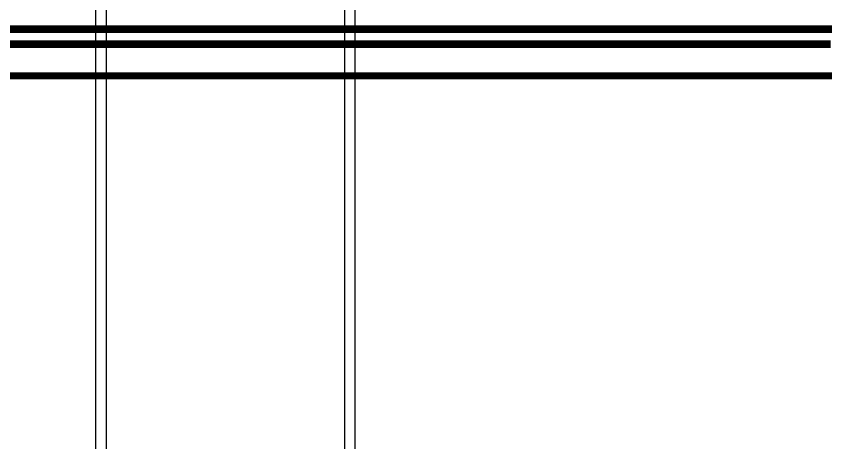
# Model space of a CAD drawing. Header units: inches. Extents: x 0 to 110, y 0 to 95.
# Drawn here: x 36.29 to 51.6, y 63.35 to 71.43 of the extents above; entities that cross this region are included whole.
import ezdxf

# ---------------------------------------------------------------- set-up
doc = ezdxf.new("R2010")
doc.units = ezdxf.units.IN
for name, color, linetype in [('Bottom Layer', 5, 'Continuous'), ('Int1', 16, 'Continuous'), ('Mechanical 13', 56, 'Continuous'), ('Top Overlay', 2, 'Continuous')]:
    doc.layers.add(name, color=color, linetype=linetype)

# ---------------------------------------------------------------- blocks, each defined once
blk = doc.blocks.new('RPI_1037')
at = {"layer": 'Mechanical 13'}
blk.add_lwpolyline([(39.5, -28, 0.127, 0.127, 0), (-39.5, -28, 0.127, 0.127, 0)], format="xyseb", dxfattribs=at)
at = {"layer": 'Top Overlay'}
blk.add_lwpolyline([(39.5, -28, 0.127, 0.127, 0), (-39.5, -28, 0.127, 0.127, 0)], format="xyseb", dxfattribs=at)

msp = doc.modelspace()

# ---------------------------------------------------------------- linework, layer by layer
at = {"layer": 'Bottom Layer'}
for points in [[(20.225, 71.184, 0.15, 0.15, 0), (51.816, 71.184, 0.15, 0.15, 0)], [(20.107, 70.9, 0.15, 0.15, 0), (51.698, 70.9, 0.15, 0.15, 0)]]:
    msp.add_lwpolyline(points, format="xyseb", dxfattribs=at)
at = {"layer": 'Int1'}
for p, q in [((37.796, 77.5), (37.796, 48.584)), ((38, 48.5), (38, 77.5)), ((42.5, 76), (42.5, 54.3)), ((42.704, 59.25), (42.704, 75.916))]:
    msp.add_line(p, q, dxfattribs=at)

# ---------------------------------------------------------------- block references
at = {"rotation": 180}
msp.add_blockref('RPI_1037', (44.9, 42.3), dxfattribs=at)

doc.saveas('drawing.dxf')
